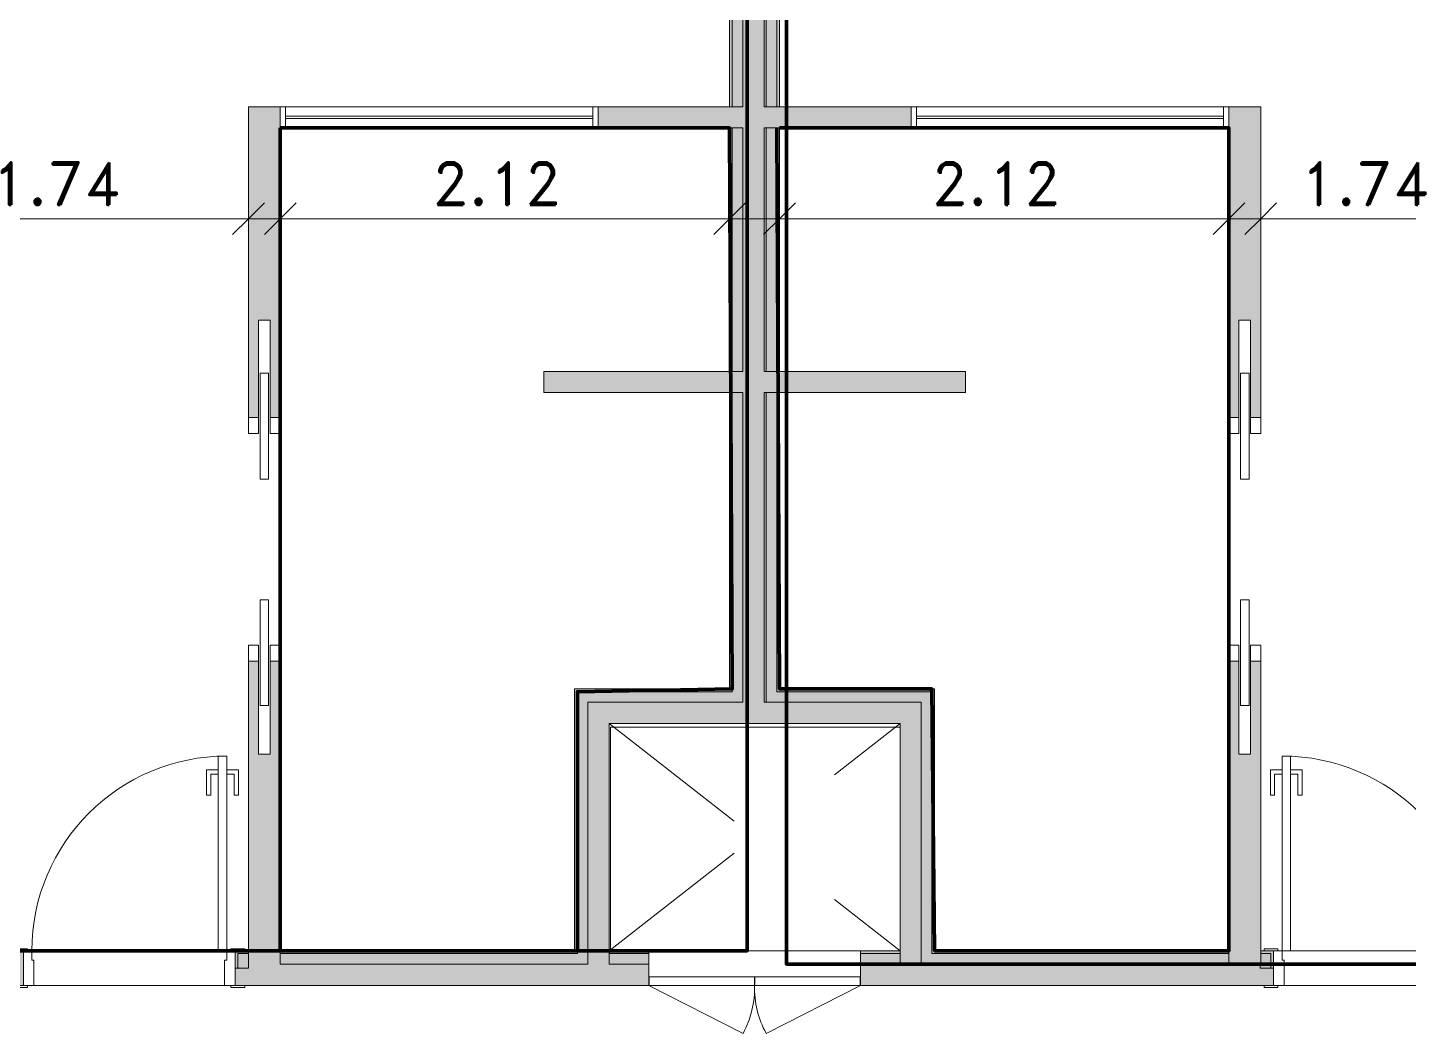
# Model space of a CAD drawing. Header units: metres. Extents: x -227.9 to -140, y 37.9 to 92.1.
# Drawn here: x -201.25 to -194.73, y 78.09 to 82.84 of the extents above; entities that cross this region are included whole.
import ezdxf

# ---------------------------------------------------------------- set-up
doc = ezdxf.new("R2010")
doc.units = ezdxf.units.M
doc.linetypes.add('JIS_02_0.7', pattern=[1.35, 0.75, -0.6])
for name, color, linetype, lineweight in [('A-ANNO-DIMS', 7, 'Continuous', 9), ('A-ANNO-DIMS-100', 7, 'Continuous', 9), ('A-DOOR', 7, 'Continuous', 5), ('A-FLOR', 7, 'Continuous', 5), ('A-GLAZ', 7, 'Continuous', 5), ('A-WALL', 7, 'Continuous', 5), ('A-WALL-PATT', 7, 'Continuous', 13), ('I-WALL', 7, 'Continuous', 5)]:
    doc.layers.add(name, color=color, linetype=linetype, lineweight=lineweight)
doc.layers.add('A-DETL', color=94, linetype='Continuous', lineweight=5, true_color=0x00a600)
doc.layers.add('Chambre', color=40, linetype='Continuous')
doc.layers.add('SDB', color=230, linetype='Continuous')
doc.styles.add('RomanD_B', font='', dxfattribs={"height": 0.2})
doc.styles.get('RomanD_B').set_extended_font_data('RomanD', bold=True)
doc.dimstyles.new('LAG-Romans_0_2', dxfattribs={"dimscale": 0.3048, "dimtxt": 0.200715, "dimasz": 0.492126, "dimexe": 0.787402, "dimexo": 0.0625, "dimgap": 0, "dimtad": 1, "dimrnd": 0.01, "dimzin": 0, "dimdsep": 46, "dimtxsty": 'RomanD_B', "dimblk1": 'OBLIQUE', "dimblk2": 'OBLIQUE', "dimsah": 1, "dimcen": 0.09, "dimdle": 0.656168, "dimazin": 0, "dimtfac": 1, "dimtdec": 4, "dimtix": 1, "dimtmove": 0, "dimatfit": 3, "dimfxl": 0.787402, "dimfxlon": 1, "dimtvp": 1, "dimtolj": 1, "dimtzin": 0, "dimarcsym": 2})
doc.dimstyles.new('LAG-Romans_0_2_1', dxfattribs={"dimscale": 0.3048, "dimtxt": 0.200715, "dimasz": 0.492126, "dimexe": 0.787402, "dimexo": 0.0625, "dimgap": 0, "dimtad": 1, "dimrnd": 0.01, "dimzin": 0, "dimdsep": 46, "dimtxsty": 'RomanD_B', "dimblk1": 'OBLIQUE', "dimblk2": 'OBLIQUE', "dimsah": 1, "dimcen": 0.09, "dimdle": 0.656168, "dimazin": 0, "dimtfac": 1, "dimtdec": 4, "dimtix": 1, "dimtmove": 2, "dimatfit": 3, "dimfxl": 0.787402, "dimfxlon": 1, "dimtvp": 1, "dimtolj": 1, "dimtzin": 0, "dimarcsym": 2})

# ---------------------------------------------------------------- blocks, each defined once
blk = doc.blocks.new('LAG-C1030-PORTE-INST-13PR_05_02F - LAG-C1030-PORTE-INST-13PR_05_02F-100x166-15159836-MUC-LAG-PRO-PLA-ARC-TZN-N02-AG02Ec-Cote')
at = {"layer": 'A-DOOR', "color": 9, "lineweight": 9, "true_color": 0xc0c0c0}
for p, q in [((-0.498, -0.0415), (-0.001, -0.0415)), ((-0.498, -0.0815), (-0.498, -0.0415)), ((-0.001, -0.0415), (-0.001, -0.0815)), ((0.001, -0.0415), (0.498, -0.0415)), ((0.001, -0.0815), (0.001, -0.0415)), ((0.498, -0.0415), (0.498, -0.0815)), ((-0.001, -0.0815), (-0.498, -0.0815)), ((0.498, -0.0815), (0.001, -0.0815))]:
    blk.add_line(p, q, dxfattribs=at)
at = {"layer": 'A-DOOR', "color": 9, "true_color": 0xc0c0c0}
for p, q in [((-0.5, -0.0815), (-0.0545, -0.3085)), ((0.5, -0.0815), (0.0545, -0.3085))]:
    blk.add_line(p, q, dxfattribs=at)
for centre, start, end in [((-0.4544, -0.0924), 331.62051, 1.37949), ((0.4544, -0.0924), 178.62051, 208.37949)]:
    blk.add_arc(centre, 0.4546, start, end, dxfattribs=at)
blk = doc.blocks.new('LAG-C1030-PORTE-BAT 1 VANT-13PR_01 - LAG-C1030-PORTE-BAT 1 VANT-13PR_01_04F-90X210 CHAMBRE-15711707-MUC-LAG-PRO-PLA-ARC-TZN-N02-AG02Ec-Cote')
at = {"layer": 'A-DOOR'}
for p, q in [((0.3553, 1.0015), (0.3153, 1.0015)), ((0.3153, 1.0015), (0.3153, 0.0815)), ((0.3553, 0.0815), (0.3553, 1.0015)), ((0.2603, 0.9365), (0.2603, 0.8165)), ((0.3153, 0.9365), (0.2603, 0.9365)), ((0.2803, 0.8165), (0.2803, 0.9165)), ((0.2803, 0.9165), (0.3153, 0.9165)), ((0.3153, 0.9165), (0.3153, 0.9365)), ((0.4103, 0.9365), (0.3553, 0.9365)), ((0.3553, 0.9365), (0.3553, 0.9165)), ((0.3553, 0.9165), (0.3903, 0.9165)), ((0.3903, 0.9165), (0.3903, 0.8165)), ((0.4103, 0.8165), (0.4103, 0.9365)), ((0.2603, 0.8165), (0.2803, 0.8165)), ((0.3903, 0.8165), (0.4103, 0.8165)), ((0.3153, 0.0815), (0.3553, 0.0815))]:
    blk.add_line(p, q, dxfattribs=at)
at = {"layer": 'A-DOOR', "color": 9, "true_color": 0xc0c0c0}
for p, q in [((-0.5847, 0.0915), (-0.6497, 0.0915)), ((-0.6497, 0.0915), (-0.6497, 0.0815)), ((-0.6497, 0.0815), (-0.5847, 0.0815)), ((-0.6047, 0.0815), (-0.6047, -0.0815)), ((-0.5647, 0.0815), (-0.6047, 0.0815)), ((-0.5847, 0.0815), (-0.5847, 0.0915)), ((-0.5647, 0.0376), (-0.5647, 0.0815)), ((0.3953, 0.0815), (0.3553, 0.0815)), ((0.3553, 0.0815), (0.3553, 0.0376)), ((0.3753, 0.0915), (0.3753, 0.0815)), ((0.4403, 0.0915), (0.3753, 0.0915)), ((0.3753, 0.0815), (0.4403, 0.0815)), ((0.3953, -0.0815), (0.3953, 0.0815)), ((0.4403, 0.0815), (0.4403, 0.0915)), ((-0.5547, 0.0376), (-0.5647, 0.0376)), ((-0.5547, -0.0815), (-0.5547, 0.0376)), ((0.3553, 0.0376), (0.3453, 0.0376)), ((0.3453, 0.0376), (0.3453, -0.0815)), ((-0.5847, -0.0815), (-0.6497, -0.0815)), ((-0.6497, -0.0815), (-0.6497, -0.0915)), ((-0.6497, -0.0915), (-0.5847, -0.0915)), ((-0.6047, -0.0815), (-0.5547, -0.0815)), ((-0.5847, -0.0915), (-0.5847, -0.0815)), ((0.3453, -0.0815), (0.3953, -0.0815)), ((0.3753, -0.0815), (0.3753, -0.0915)), ((0.4403, -0.0815), (0.3753, -0.0815)), ((0.3753, -0.0915), (0.4403, -0.0915)), ((0.4403, -0.0915), (0.4403, -0.0815))]:
    blk.add_line(p, q, dxfattribs=at)
at = {"layer": 'A-DOOR'}
blk.add_arc((0.3553, 0.0815), 0.92, 90, 180, dxfattribs=at)
blk = doc.blocks.new('LAG-C1030-PORTE-COUL DEUX BATTANTS-13PR_07 - LAG-C1030-PORTE-COUL DEUX BATTANTS-13PR_07_01F -100x210-15723468-MUC-LAG-PRO-PLA-ARC-TZN-N02-AG02Ec-Cote')
at = {"layer": 'A-DOOR', "color": 9, "true_color": 0xc0c0c0}
for p, q in [((-0.405, 0.075), (-0.48, 0.075)), ((-0.48, 0.075), (-0.48, 0.0275)), ((-0.405, 0.0275), (-0.405, 0.075)), ((0.67, 0.075), (0.595, 0.075)), ((0.595, 0.075), (0.595, 0.0275)), ((0.67, 0.0275), (0.67, 0.075)), ((-0.48, 0.0275), (-0.405, 0.0275)), ((0.595, 0.0275), (0.67, 0.0275)), ((-0.405, -0.0275), (-0.48, -0.0275)), ((-0.48, -0.0275), (-0.48, -0.075)), ((-0.405, -0.075), (-0.405, -0.0275)), ((0.67, -0.0275), (0.595, -0.0275)), ((0.595, -0.0275), (0.595, -0.075)), ((0.67, -0.075), (0.67, -0.0275)), ((-0.48, -0.075), (-0.405, -0.075)), ((0.595, -0.075), (0.67, -0.075))]:
    blk.add_line(p, q, dxfattribs=at)
at = {"layer": 'A-DOOR'}
for p, q in [((-0.19, 0.02), (-0.69, 0.02)), ((-0.69, 0.02), (-0.69, -0.02)), ((-0.19, -0.02), (-0.19, 0.02)), ((0.38, 0.02), (0.38, -0.02)), ((0.88, 0.02), (0.38, 0.02)), ((0.88, -0.02), (0.88, 0.02)), ((-0.69, -0.02), (-0.19, -0.02)), ((0.38, -0.02), (0.88, -0.02))]:
    blk.add_line(p, q, dxfattribs=at)
blk = doc.blocks.new('LAG-C1030-PORTE-COUL DEUX BATTANTS-13PR_07 - LAG-C1030-PORTE-COUL DEUX BATTANTS-13PR_07_01F -100x210-15723466-MUC-LAG-PRO-PLA-ARC-TZN-N02-AG02Ec-Cote')
at = {"layer": 'A-DOOR', "color": 9, "true_color": 0xc0c0c0}
for p, q in [((-0.48, 0.075), (-0.405, 0.075)), ((-0.48, 0.0275), (-0.48, 0.075)), ((-0.405, 0.075), (-0.405, 0.0275)), ((0.595, 0.075), (0.67, 0.075)), ((0.595, 0.0275), (0.595, 0.075)), ((0.67, 0.075), (0.67, 0.0275)), ((-0.405, 0.0275), (-0.48, 0.0275)), ((0.67, 0.0275), (0.595, 0.0275)), ((-0.48, -0.0275), (-0.405, -0.0275)), ((-0.48, -0.075), (-0.48, -0.0275)), ((-0.405, -0.0275), (-0.405, -0.075)), ((0.595, -0.0275), (0.67, -0.0275)), ((0.595, -0.075), (0.595, -0.0275)), ((0.67, -0.0275), (0.67, -0.075)), ((-0.405, -0.075), (-0.48, -0.075)), ((0.67, -0.075), (0.595, -0.075))]:
    blk.add_line(p, q, dxfattribs=at)
at = {"layer": 'A-DOOR'}
for p, q in [((-0.69, 0.02), (-0.19, 0.02)), ((-0.69, -0.02), (-0.69, 0.02)), ((-0.19, 0.02), (-0.19, -0.02)), ((0.38, 0.02), (0.88, 0.02)), ((0.38, -0.02), (0.38, 0.02)), ((0.88, 0.02), (0.88, -0.02)), ((-0.19, -0.02), (-0.69, -0.02)), ((0.88, -0.02), (0.38, -0.02))]:
    blk.add_line(p, q, dxfattribs=at)
blk = doc.blocks.new('LAG-C1030-PORTE-BAT 1 VANT-13PR_01 - LAG-C1030-PORTE-BAT 1 VANT-13PR_01_04F-90X210 CHAMBRE-15711709-MUC-LAG-PRO-PLA-ARC-TZN-N02-AG02Ec-Cote')
at = {"layer": 'A-DOOR', "color": 9, "true_color": 0xc0c0c0}
for p, q in [((-0.6497, 0.0815), (-0.6497, 0.0915)), ((-0.6497, 0.0915), (-0.5847, 0.0915)), ((-0.5847, 0.0815), (-0.6497, 0.0815)), ((-0.6047, 0.0815), (-0.5547, 0.0815)), ((-0.6047, -0.0815), (-0.6047, 0.0815)), ((-0.5847, 0.0915), (-0.5847, 0.0815)), ((-0.5547, 0.0815), (-0.5547, -0.0376)), ((0.3453, 0.0815), (0.3953, 0.0815)), ((0.3453, -0.0376), (0.3453, 0.0815)), ((0.3753, 0.0915), (0.4403, 0.0915)), ((0.3753, 0.0815), (0.3753, 0.0915)), ((0.4403, 0.0815), (0.3753, 0.0815)), ((0.3953, 0.0815), (0.3953, -0.0815)), ((0.4403, 0.0915), (0.4403, 0.0815)), ((-0.5647, -0.0376), (-0.5647, -0.0815)), ((-0.5547, -0.0376), (-0.5647, -0.0376)), ((0.3553, -0.0376), (0.3453, -0.0376)), ((0.3553, -0.0815), (0.3553, -0.0376)), ((-0.6497, -0.0915), (-0.6497, -0.0815)), ((-0.6497, -0.0815), (-0.5847, -0.0815)), ((-0.5847, -0.0915), (-0.6497, -0.0915)), ((-0.5647, -0.0815), (-0.6047, -0.0815)), ((-0.5847, -0.0815), (-0.5847, -0.0915)), ((0.3953, -0.0815), (0.3553, -0.0815)), ((0.3753, -0.0815), (0.4403, -0.0815)), ((0.3753, -0.0915), (0.3753, -0.0815)), ((0.4403, -0.0915), (0.3753, -0.0915)), ((0.4403, -0.0815), (0.4403, -0.0915))]:
    blk.add_line(p, q, dxfattribs=at)
at = {"layer": 'A-DOOR'}
for p, q in [((0.3153, -0.0815), (0.3553, -0.0815)), ((0.3153, -1.0015), (0.3153, -0.0815)), ((0.3553, -0.0815), (0.3553, -1.0015)), ((0.2603, -0.8165), (0.2803, -0.8165)), ((0.2603, -0.9365), (0.2603, -0.8165)), ((0.2803, -0.8165), (0.2803, -0.9165)), ((0.3903, -0.8165), (0.4103, -0.8165)), ((0.3903, -0.9165), (0.3903, -0.8165)), ((0.4103, -0.8165), (0.4103, -0.9365)), ((0.3153, -0.9365), (0.2603, -0.9365)), ((0.2803, -0.9165), (0.3153, -0.9165)), ((0.3153, -0.9165), (0.3153, -0.9365)), ((0.3553, -0.9165), (0.3903, -0.9165)), ((0.3553, -0.9365), (0.3553, -0.9165)), ((0.4103, -0.9365), (0.3553, -0.9365)), ((0.3553, -1.0015), (0.3153, -1.0015))]:
    blk.add_line(p, q, dxfattribs=at)
blk.add_arc((0.3553, -0.0815), 0.92, 180, 270, dxfattribs=at)
blk = doc.blocks.new('LAG-C1020-FENÊTRE-12FT-22-03 - LAG-C1020-FENÊTRE-12FT-22-03-01-13182799-MUC-LAG-PRO-PLA-ARC-TZN-N02-AG02Ec-Cote')
at = {"layer": 'A-GLAZ', "lineweight": 13}
for p, q in [((-2.725, 0.05), (-2.75, 0.05)), ((-2.725, -0.05), (-2.725, 0.05)), ((-1.275, 0.005), (-2.725, 0.005)), ((-2.725, 0.005), (-2.725, -0.005)), ((-1.25, 0.05), (-1.275, 0.05)), ((-1.275, 0.05), (-1.275, -0.05)), ((-1.275, -0.005), (-1.275, 0.005)), ((-2.75, -0.05), (-2.725, -0.05)), ((-2.725, -0.005), (-1.275, -0.005)), ((-1.275, -0.05), (-1.25, -0.05))]:
    blk.add_line(p, q, dxfattribs=at)
at = {"layer": 'A-GLAZ'}
for p, q in [((-2.725, 0.05), (-1.275, 0.05)), ((-1.275, -0.05), (-2.725, -0.05))]:
    blk.add_line(p, q, dxfattribs=at)
blk = doc.blocks.new('LAG-C1020-FENÊTRE-12FT-22-03 - LAG-C1020-FENÊTRE-12FT-22-03-01-13183180-MUC-LAG-PRO-PLA-ARC-TZN-N02-AG02Ec-Cote')
at = {"layer": 'A-GLAZ', "lineweight": 13}
for p, q in [((-2.75, 0.05), (-2.725, 0.05)), ((-2.725, 0.05), (-2.725, -0.05)), ((-2.725, 0.005), (-1.275, 0.005)), ((-2.725, -0.005), (-2.725, 0.005)), ((-1.275, -0.05), (-1.275, 0.05)), ((-1.275, 0.05), (-1.25, 0.05)), ((-1.275, 0.005), (-1.275, -0.005)), ((-2.725, -0.05), (-2.75, -0.05)), ((-1.275, -0.005), (-2.725, -0.005)), ((-1.25, -0.05), (-1.275, -0.05))]:
    blk.add_line(p, q, dxfattribs=at)
at = {"layer": 'A-GLAZ'}
for p, q in [((-1.275, 0.05), (-2.725, 0.05)), ((-2.725, -0.05), (-1.275, -0.05))]:
    blk.add_line(p, q, dxfattribs=at)
blk = doc.blocks.new('DIMBLOCK102-MUC-LAG-PRO-PLA-ARC-TZN-N02-AG02Ec-Cote')
at = {"layer": 'A-ANNO-DIMS-100', "transparency": 16777216}
for p, q in [((-201.9511, 82.1758), (-201.9511, 81.6958)), ((-201.9511, 81.9358), (-201.9511, 82.1758)), ((-200.2084, 82.1758), (-200.2084, 81.6958)), ((-200.2084, 81.9358), (-200.2084, 82.1758)), ((-202.1511, 81.9358), (-200.0084, 81.9358))]:
    blk.add_line(p, q, dxfattribs=at)
at = {"layer": 'A-ANNO-DIMS-100', "lineweight": 25, "transparency": 16777216}
for p, q in [((-201.9511, 81.9358), (-201.8761, 82.0108)), ((-200.2084, 81.9358), (-200.1334, 82.0108)), ((-201.9511, 81.9358), (-202.0261, 81.8608)), ((-200.2084, 81.9358), (-200.2834, 81.8608))]:
    blk.add_line(p, q, dxfattribs=at)
at = {"layer": 'A-ANNO-DIMS-100', "color": 0, "transparency": 16777216, "insert": (-201.4233, 82.2015), "char_height": 0.2, "width": 0.824475, "attachment_point": 1, "line_spacing_factor": 1.146391, "style": 'RomanD_B'}
blk.add_mtext('1.74', dxfattribs=at)
blk = doc.blocks.new('_Oblique')
at = {"color": 0, "linetype": 'ByBlock', "lineweight": -2}
blk.add_line((-0.5, -0.5), (0.5, 0.5), dxfattribs=at)
blk = doc.blocks.new('DIMBLOCK103-MUC-LAG-PRO-PLA-ARC-TZN-N02-AG02Ec-Cote')
at = {"layer": 'A-ANNO-DIMS-100', "transparency": 16777216}
for p, q in [((-200.0584, 82.1758), (-200.0584, 81.6958)), ((-200.0584, 81.9358), (-200.0584, 82.1758)), ((-197.9374, 82.1758), (-197.9374, 81.6958)), ((-197.9374, 81.9358), (-197.9374, 82.1758)), ((-200.2584, 81.9358), (-197.7374, 81.9358))]:
    blk.add_line(p, q, dxfattribs=at)
at = {"layer": 'A-ANNO-DIMS-100', "lineweight": 25, "transparency": 16777216}
for p, q in [((-200.0584, 81.9358), (-199.9834, 82.0108)), ((-197.9374, 81.9358), (-197.8624, 82.0108)), ((-200.0584, 81.9358), (-200.1334, 81.8608)), ((-197.9374, 81.9358), (-198.0124, 81.8608))]:
    blk.add_line(p, q, dxfattribs=at)
at = {"layer": 'A-ANNO-DIMS-100', "color": 0, "transparency": 16777216, "insert": (-199.3414, 82.2015), "char_height": 0.2, "width": 0.824475, "attachment_point": 1, "line_spacing_factor": 1.146391, "style": 'RomanD_B'}
blk.add_mtext('2.12', dxfattribs=at)
blk = doc.blocks.new('DIMBLOCK104-MUC-LAG-PRO-PLA-ARC-TZN-N02-AG02Ec-Cote')
at = {"layer": 'A-ANNO-DIMS-100', "transparency": 16777216}
for p, q in [((-197.7014, 82.1758), (-197.7014, 81.6958)), ((-197.7014, 81.9358), (-197.7014, 82.1758)), ((-195.5801, 82.1758), (-195.5801, 81.6958)), ((-195.5801, 81.9358), (-195.5801, 82.1758)), ((-197.9014, 81.9358), (-195.3801, 81.9358))]:
    blk.add_line(p, q, dxfattribs=at)
at = {"layer": 'A-ANNO-DIMS-100', "lineweight": 25, "transparency": 16777216}
for p, q in [((-197.7014, 81.9358), (-197.6264, 82.0108)), ((-195.5801, 81.9358), (-195.5051, 82.0108)), ((-197.7014, 81.9358), (-197.7764, 81.8608)), ((-195.5801, 81.9358), (-195.6551, 81.8608))]:
    blk.add_line(p, q, dxfattribs=at)
at = {"layer": 'A-ANNO-DIMS-100', "color": 0, "transparency": 16777216, "insert": (-196.9843, 82.2015), "char_height": 0.2, "width": 0.824475, "attachment_point": 1, "line_spacing_factor": 1.146391, "style": 'RomanD_B'}
blk.add_mtext('2.12', dxfattribs=at)
blk = doc.blocks.new('DIMBLOCK105-MUC-LAG-PRO-PLA-ARC-TZN-N02-AG02Ec-Cote')
at = {"layer": 'A-ANNO-DIMS-100', "transparency": 16777216}
for p, q in [((-195.4301, 82.1758), (-195.4301, 81.6958)), ((-195.4301, 81.9358), (-195.4301, 82.1758)), ((-193.6871, 82.1758), (-193.6871, 81.6958)), ((-193.6871, 81.9358), (-193.6871, 82.1758)), ((-195.6301, 81.9358), (-193.4871, 81.9358))]:
    blk.add_line(p, q, dxfattribs=at)
at = {"layer": 'A-ANNO-DIMS-100', "lineweight": 25, "transparency": 16777216}
for p, q in [((-195.4301, 81.9358), (-195.3551, 82.0108)), ((-193.6871, 81.9358), (-193.6121, 82.0108)), ((-195.4301, 81.9358), (-195.5051, 81.8608)), ((-193.6871, 81.9358), (-193.7621, 81.8608))]:
    blk.add_line(p, q, dxfattribs=at)
at = {"layer": 'A-ANNO-DIMS-100', "color": 0, "transparency": 16777216, "insert": (-195.2448, 82.2015), "char_height": 0.2, "width": 0.824475, "attachment_point": 1, "line_spacing_factor": 1.146391, "style": 'RomanD_B'}
blk.add_mtext('1.74', dxfattribs=at)

msp = doc.modelspace()

# ---------------------------------------------------------------- hatches: boundary and pattern name
at = {"layer": 'A-WALL-PATT', "lineweight": 5, "true_color": 0xaaaaaa}
h = msp.add_hatch(color=253, dxfattribs=at)
h.paths.add_polyline_path([(-197.7744, 79.6517), (-197.7644, 79.6517), (-197.7644, 81.1146), (-197.7744, 81.1146), (-197.7744, 79.7147)])
h.paths.add_polyline_path([(-197.7644, 81.2146), (-197.7644, 82.3647), (-197.7744, 82.3647), (-197.7744, 81.2146)])
h.paths.add_polyline_path([(-197.7644, 82.4647), (-197.7644, 87.9913), (-197.7744, 87.9913), (-197.7744, 82.4647)])
h.paths.add_polyline_path([(-197.7744, 88.1413), (-197.7644, 88.1413), (-197.7644, 89.7404), (-197.7744, 89.7404), (-197.7744, 88.5039)])
at = {"layer": 'I-WALL', "true_color": 0xaaaaaa}
h = msp.add_hatch(color=253, dxfattribs=at)
h.paths.add_polyline_path([(-197.9244, 79.7147), (-197.9244, 81.1147), (-197.9374, 81.1147), (-197.9374, 79.7147)])
h.paths.add_polyline_path([(-197.9374, 81.2147), (-197.9244, 81.2147), (-197.9244, 82.3647), (-197.9374, 82.3647), (-197.9374, 82.0742)])
h.paths.add_polyline_path([(-197.9244, 82.4647), (-197.9244, 87.9913), (-197.9374, 87.9913), (-197.9374, 82.4647)])
h.paths.add_polyline_path([(-197.9374, 88.1413), (-197.9244, 88.1413), (-197.9244, 89.7404), (-197.9374, 89.7404), (-197.9374, 88.5039)])
h = msp.add_hatch(color=253, dxfattribs=at)
h.paths.add_polyline_path([(-197.9244, 79.7017), (-197.8744, 79.7017), (-197.8744, 81.1147), (-197.9244, 81.1147), (-197.9244, 79.7147)])
h.paths.add_polyline_path([(-197.8744, 81.2147), (-197.8744, 82.3647), (-197.9244, 82.3647), (-197.9244, 81.2147)])
h.paths.add_polyline_path([(-197.8744, 82.4647), (-197.8744, 87.9913), (-197.9244, 87.9913), (-197.9244, 82.4647)])
h.paths.add_polyline_path([(-197.9244, 88.1413), (-197.8744, 88.1413), (-197.8744, 89.7404), (-197.9244, 89.7404), (-197.9244, 88.5039)])
for points in [[(-197.8744, 79.6517), (-197.7744, 79.6517), (-197.7745, 89.7404), (-197.8744, 89.7404), (-197.8744, 79.7017)], [(-197.9244, 82.3647), (-197.8744, 82.3647), (-197.8744, 82.4647), (-198.5584, 82.4647), (-198.5584, 82.3647), (-197.9374, 82.3647)], [(-197.0801, 82.3647), (-197.0801, 82.4647), (-197.7744, 82.4647), (-197.7744, 82.3647), (-197.2303, 82.3647)], [(-197.9244, 81.1147), (-197.8744, 81.1147), (-197.8744, 81.2147), (-198.8147, 81.2147), (-198.8147, 81.1147), (-197.9374, 81.1147)], [(-197.7014, 81.1146), (-196.8238, 81.1146), (-196.8238, 81.2146), (-197.7744, 81.2146), (-197.7744, 81.1146), (-197.7144, 81.1146)], [(-198.669, 78.4777), (-198.656, 78.4777), (-198.656, 79.7147), (-198.669, 79.7147), (-198.669, 78.8593)], [(-198.606, 78.4647), (-198.606, 79.7017), (-198.656, 79.7017), (-198.656, 78.4647)], [(-196.9694, 78.4777), (-196.9694, 79.7017), (-196.9824, 79.7017), (-196.9824, 78.4777)], [(-198.506, 78.4147), (-198.506, 79.6517), (-198.606, 79.6517), (-198.606, 78.4147)], [(-197.0324, 79.5517), (-197.0324, 79.6517), (-198.506, 79.6517), (-198.506, 79.5517), (-197.1324, 79.5517)], [(-197.0324, 78.4647), (-196.9824, 78.4647), (-196.9824, 79.6517), (-197.0324, 79.6517), (-197.0324, 78.4777)], [(-197.1324, 78.4147), (-197.0324, 78.4147), (-197.0324, 79.5517), (-197.1324, 79.5517), (-197.1324, 78.4647)]]:
    msp.add_hatch(color=253, dxfattribs=at).paths.add_polyline_path(points)
h = msp.add_hatch(color=253, dxfattribs=at)
h.paths.add_polyline_path([(-197.7644, 79.7017), (-197.7144, 79.7017), (-197.7144, 81.1146), (-197.7644, 81.1146), (-197.7644, 79.7147)])
h.paths.add_polyline_path([(-197.7644, 81.2146), (-197.7144, 81.2146), (-197.7144, 82.3647), (-197.7644, 82.3647), (-197.7644, 82.0742)])
h.paths.add_polyline_path([(-197.7144, 82.4647), (-197.7144, 87.9913), (-197.7644, 87.9913), (-197.7644, 82.4647)])
h.paths.add_polyline_path([(-197.7144, 88.1413), (-197.7145, 89.7404), (-197.7644, 89.7404), (-197.7644, 88.1413)])
h = msp.add_hatch(color=253, dxfattribs=at)
h.paths.add_polyline_path([(-197.7144, 79.7147), (-197.7014, 79.7147), (-197.7014, 81.1146), (-197.7144, 81.1146), (-197.7144, 79.9309)])
h.paths.add_polyline_path([(-197.7144, 81.2146), (-197.7014, 81.2146), (-197.7014, 82.3647), (-197.7144, 82.3647), (-197.7144, 82.0742)])
h.paths.add_polyline_path([(-197.7014, 82.4647), (-197.7014, 87.9913), (-197.7144, 87.9913), (-197.7144, 82.4647)])
h.paths.add_polyline_path([(-197.7144, 88.1413), (-197.7014, 88.1413), (-197.7014, 89.7404), (-197.7144, 89.7404), (-197.7144, 88.5039)])
h = msp.add_hatch(color=253, dxfattribs=at)
h.paths.add_polyline_path([(-200.2084, 78.4147), (-200.0584, 78.4147), (-200.0584, 79.8462), (-200.1059, 79.8462), (-200.1059, 79.4062), (-200.1609, 79.4062), (-200.1609, 79.8462), (-200.2084, 79.8462), (-200.2084, 78.4647)])
h.paths.add_polyline_path([(-200.2084, 80.9962), (-200.1609, 80.9962), (-200.1609, 81.4562), (-200.1059, 81.4562), (-200.1059, 80.9962), (-200.0584, 80.9962), (-200.0584, 82.4647), (-200.2084, 82.4647), (-200.2084, 81.0026)])
h = msp.add_hatch(color=253, dxfattribs=at)
h.paths.add_polyline_path([(-195.4301, 78.4147), (-195.4301, 79.8462), (-195.4776, 79.8462), (-195.4776, 79.4062), (-195.5326, 79.4062), (-195.5326, 79.8462), (-195.5801, 79.8462), (-195.5801, 78.4147), (-195.4321, 78.4147)])
h.paths.add_polyline_path([(-195.5801, 80.9962), (-195.5326, 80.9962), (-195.5326, 81.4562), (-195.4776, 81.4562), (-195.4776, 80.9962), (-195.4301, 80.9962), (-195.4301, 82.4647), (-195.5801, 82.4647), (-195.5801, 81.0026)])
h = msp.add_hatch(color=253, dxfattribs=at)
h.paths.add_polyline_path([(-196.9694, 79.7017), (-196.9694, 79.7147), (-197.7144, 79.7147), (-197.7144, 79.7017), (-196.9824, 79.7017)])
h.paths.add_polyline_path([(-198.656, 79.7017), (-197.9244, 79.7017), (-197.9244, 79.7147), (-198.656, 79.7147)])
h = msp.add_hatch(color=253, dxfattribs=at)
h.paths.add_polyline_path([(-196.9824, 79.6517), (-196.9824, 79.7017), (-197.7644, 79.7017), (-197.7644, 79.6517), (-197.0324, 79.6517)])
h.paths.add_polyline_path([(-198.506, 79.6517), (-197.8744, 79.6517), (-197.8744, 79.7017), (-198.606, 79.7017), (-198.606, 79.6517)])
h = msp.add_hatch(color=253, dxfattribs=at)
h.paths.add_polyline_path([(-172.3119, 78.3962), (-172.2989, 78.3962), (-172.2989, 78.4777), (-172.4093, 78.4777), (-172.4093, 78.4647), (-172.3119, 78.4647), (-172.3119, 78.4338)])
h.paths.add_polyline_path([(-171.2989, 78.3962), (-171.2859, 78.3962), (-171.2859, 78.4647), (-170.1521, 78.4647), (-170.1521, 78.4777), (-171.2989, 78.4777), (-171.2989, 78.4338)])
h.paths.add_polyline_path([(-177.3691, 78.3962), (-177.3561, 78.3962), (-177.3561, 78.4647), (-176.6741, 78.4647), (-176.6741, 78.4777), (-177.3691, 78.4777), (-177.3691, 78.4338)])
h.paths.add_polyline_path([(-183.2691, 78.3962), (-183.2561, 78.3962), (-183.2561, 78.4647), (-183.2081, 78.4647), (-183.2081, 78.4777), (-183.2691, 78.4777), (-183.2691, 78.4338)])
h.paths.add_polyline_path([(-185.8561, 78.3962), (-185.8561, 78.4647), (-184.2821, 78.4647), (-184.2821, 78.3962), (-184.2691, 78.3962), (-184.2691, 78.4777), (-185.8691, 78.4777), (-185.8691, 78.3962)])
h.paths.add_polyline_path([(-178.3691, 78.3962), (-178.3691, 78.4777), (-178.4262, 78.4777), (-178.4262, 78.4647), (-178.3821, 78.4647), (-178.3821, 78.3962)])
h.paths.add_polyline_path([(-186.8821, 78.3962), (-186.8691, 78.3962), (-186.8691, 78.4777), (-186.9307, 78.4777), (-186.9307, 78.4647), (-186.8821, 78.4647), (-186.8821, 78.4338)])
h.paths.add_polyline_path([(-192.7821, 78.3962), (-192.7691, 78.3962), (-192.7691, 78.4777), (-194.3691, 78.4777), (-194.3691, 78.3962), (-194.3561, 78.3962), (-194.3561, 78.4647), (-192.7821, 78.4647), (-192.7821, 78.4338)])
h.paths.add_polyline_path([(-195.3691, 78.3962), (-195.3691, 78.4777), (-195.4301, 78.4777), (-195.4301, 78.4647), (-195.3821, 78.4647), (-195.3821, 78.3962)])
h.paths.add_polyline_path([(-191.7561, 78.3962), (-191.7561, 78.4647), (-191.7084, 78.4647), (-191.7084, 78.4777), (-191.7691, 78.4777), (-191.7691, 78.3962)])
h.paths.add_polyline_path([(-202.8541, 78.3962), (-202.8541, 78.4647), (-201.2841, 78.4647), (-201.2841, 78.3962), (-201.2711, 78.3962), (-201.2711, 78.4777), (-202.8671, 78.4777), (-202.8671, 78.3962)])
h.paths.add_polyline_path([(-203.8801, 78.3962), (-203.8671, 78.3962), (-203.8671, 78.4777), (-203.9305, 78.4777), (-203.9305, 78.4647), (-203.8801, 78.4647), (-203.8801, 78.4338)])
h.paths.add_polyline_path([(-200.2581, 78.3962), (-200.2581, 78.4647), (-200.2084, 78.4647), (-200.2084, 78.4777), (-200.2711, 78.4777), (-200.2711, 78.3962)])
h.paths.add_polyline_path([(-172.5615, 78.4647), (-172.5093, 78.4647), (-172.5093, 78.4777), (-173.8554, 78.4777), (-173.8554, 78.4647)])
h.paths.add_polyline_path([(-173.9554, 78.4647), (-173.9554, 78.4777), (-174.8341, 78.4777), (-174.8341, 78.4647), (-174.2061, 78.4647)])
h.paths.add_polyline_path([(-176.4641, 78.4647), (-176.2585, 78.4647), (-176.2585, 78.4777), (-176.4641, 78.4777)])
h.paths.add_polyline_path([(-175.2585, 78.4647), (-174.9841, 78.4647), (-174.9841, 78.4777), (-175.2585, 78.4777)])
h.paths.add_polyline_path([(-181.3171, 78.4647), (-181.3171, 78.4777), (-181.5014, 78.4777), (-181.5014, 78.4647)])
h.paths.add_polyline_path([(-179.1399, 78.4647), (-178.5762, 78.4647), (-178.5762, 78.4777), (-179.9829, 78.4777), (-179.9829, 78.4647), (-179.9622, 78.4647)])
h.paths.add_polyline_path([(-182.429, 78.4647), (-181.6514, 78.4647), (-181.6514, 78.4777), (-183.0581, 78.4777), (-183.0581, 78.4647)])
h.paths.add_polyline_path([(-180.1329, 78.4647), (-180.1329, 78.4777), (-180.3171, 78.4777), (-180.3171, 78.4647)])
h.paths.add_polyline_path([(-187.0807, 78.4647), (-187.0807, 78.4777), (-188.4874, 78.4777), (-188.4874, 78.4647), (-187.3628, 78.4647)])
h.paths.add_polyline_path([(-188.6374, 78.4647), (-188.6374, 78.4777), (-188.8219, 78.4777), (-188.8219, 78.4647)])
h.paths.add_polyline_path([(-190.1564, 78.4647), (-190.1564, 78.4777), (-191.5584, 78.4777), (-191.5584, 78.4647), (-190.652, 78.4647)])
h.paths.add_polyline_path([(-189.8219, 78.4647), (-189.8219, 78.4777), (-190.0064, 78.4777), (-190.0064, 78.4647)])
h.paths.add_polyline_path([(-197.2303, 78.4647), (-197.1324, 78.4647), (-197.1324, 78.4777), (-197.3192, 78.4777), (-197.3192, 78.4647)])
h.paths.add_polyline_path([(-196.9824, 78.4647), (-195.5801, 78.4647), (-195.5801, 78.4777), (-196.9824, 78.4777)])
h.paths.add_polyline_path([(-198.3192, 78.4647), (-198.3192, 78.4777), (-198.506, 78.4777), (-198.506, 78.4647)])
h.paths.add_polyline_path([(-198.656, 78.4647), (-198.656, 78.4777), (-200.0584, 78.4777), (-200.0584, 78.4647), (-198.8749, 78.4647)])
h.paths.add_polyline_path([(-204.0805, 78.4647), (-204.0805, 78.4777), (-205.6118, 78.4777), (-205.6118, 78.4647), (-204.6309, 78.4647)])
h.paths.add_polyline_path([(-205.7618, 78.4647), (-205.7618, 78.4777), (-206.7598, 78.4777), (-206.7598, 78.4647), (-205.8643, 78.4647)])
h = msp.add_hatch(color=253, dxfattribs=at)
h.paths.add_polyline_path([(-171.2859, 78.3962), (-171.2359, 78.3962), (-171.2359, 78.4147), (-170.1391, 78.4147), (-170.1391, 78.4647), (-171.2859, 78.4647)])
h.paths.add_polyline_path([(-172.3619, 78.3962), (-172.3119, 78.3962), (-172.3119, 78.4647), (-172.4093, 78.4647), (-172.4093, 78.4147), (-172.3619, 78.4147)])
h.paths.add_polyline_path([(-183.2081, 78.3962), (-183.2081, 78.4647), (-183.2561, 78.4647), (-183.2561, 78.3962)])
h.paths.add_polyline_path([(-185.8061, 78.3962), (-185.8061, 78.4147), (-184.3321, 78.4147), (-184.3321, 78.3962), (-184.2821, 78.3962), (-184.2821, 78.4647), (-185.8561, 78.4647), (-185.8561, 78.3962)])
h.paths.add_polyline_path([(-178.4262, 78.3962), (-178.3821, 78.3962), (-178.3821, 78.4647), (-178.4262, 78.4647), (-178.4262, 78.4147)])
h.paths.add_polyline_path([(-177.3061, 78.3962), (-177.3061, 78.4147), (-176.6241, 78.4147), (-176.6241, 78.4647), (-177.3561, 78.4647), (-177.3561, 78.3962)])
h.paths.add_polyline_path([(-186.9307, 78.3962), (-186.8821, 78.3962), (-186.8821, 78.4647), (-186.9307, 78.4647), (-186.9307, 78.4147)])
h.paths.add_polyline_path([(-191.7084, 78.3962), (-191.7084, 78.4647), (-191.7561, 78.4647), (-191.7561, 78.3962)])
h.paths.add_polyline_path([(-195.4301, 78.3962), (-195.3821, 78.3962), (-195.3821, 78.4647), (-195.4301, 78.4647), (-195.4301, 78.4147)])
h.paths.add_polyline_path([(-192.7821, 78.3962), (-192.7821, 78.4647), (-194.3561, 78.4647), (-194.3561, 78.3962), (-194.3061, 78.3962), (-194.3061, 78.4147), (-192.8321, 78.4147), (-192.8321, 78.3962)])
h.paths.add_polyline_path([(-203.8801, 78.3962), (-203.8801, 78.4647), (-203.9305, 78.4647), (-203.9301, 78.3962)])
h.paths.add_polyline_path([(-200.2581, 78.3962), (-200.2084, 78.3962), (-200.2084, 78.4647), (-200.2581, 78.4647)])
h.paths.add_polyline_path([(-201.2841, 78.3962), (-201.2841, 78.4647), (-202.8541, 78.4647), (-202.8541, 78.3962), (-202.8041, 78.3962), (-202.8041, 78.4147), (-201.3341, 78.4147), (-201.3341, 78.3962)])
h.paths.add_polyline_path([(-172.5615, 78.4147), (-172.5093, 78.4147), (-172.5093, 78.4647), (-173.8554, 78.4647), (-173.8554, 78.4147)])
h.paths.add_polyline_path([(-173.9554, 78.4147), (-173.9554, 78.4647), (-174.8841, 78.4647), (-174.8841, 78.4147), (-174.2061, 78.4147)])
h.paths.add_polyline_path([(-176.5141, 78.4147), (-176.2585, 78.4147), (-176.2585, 78.4647), (-176.5141, 78.4647)])
h.paths.add_polyline_path([(-175.2585, 78.4147), (-174.9841, 78.4147), (-174.9841, 78.4647), (-175.2585, 78.4647)])
h.paths.add_polyline_path([(-183.0581, 78.4147), (-181.6014, 78.4147), (-181.6014, 78.4647), (-183.0581, 78.4647)])
h.paths.add_polyline_path([(-181.3171, 78.4147), (-181.3171, 78.4647), (-181.5014, 78.4647), (-181.5014, 78.4147)])
h.paths.add_polyline_path([(-178.5762, 78.4147), (-178.5762, 78.4647), (-180.0329, 78.4647), (-180.0329, 78.4147), (-179.1399, 78.4147)])
h.paths.add_polyline_path([(-180.1329, 78.4147), (-180.1329, 78.4647), (-180.3171, 78.4647), (-180.3171, 78.4147)])
h.paths.add_polyline_path([(-188.6374, 78.4147), (-188.6374, 78.4647), (-188.8219, 78.4647), (-188.8219, 78.4147)])
h.paths.add_polyline_path([(-187.0807, 78.4147), (-187.0807, 78.4647), (-188.5374, 78.4647), (-188.5374, 78.4147), (-187.3628, 78.4147)])
h.paths.add_polyline_path([(-190.1064, 78.4147), (-190.1064, 78.4647), (-191.5584, 78.4647), (-191.5584, 78.4147), (-190.652, 78.4147)])
h.paths.add_polyline_path([(-190.0064, 78.4147), (-189.8219, 78.4147), (-189.8219, 78.4647), (-190.0064, 78.4647)])
h.paths.add_polyline_path([(-195.5857, 78.4147), (-195.5801, 78.4147), (-195.5801, 78.4647), (-197.0324, 78.4647), (-197.0324, 78.4147)])
h.paths.add_polyline_path([(-197.2303, 78.4147), (-197.1324, 78.4147), (-197.1324, 78.4647), (-197.3192, 78.4647), (-197.3192, 78.4147)])
h.paths.add_polyline_path([(-198.606, 78.4147), (-198.606, 78.4647), (-200.0584, 78.4647), (-200.0584, 78.4147), (-198.8749, 78.4147)])
h.paths.add_polyline_path([(-198.3192, 78.4147), (-198.3192, 78.4647), (-198.506, 78.4647), (-198.506, 78.4147)])
h.paths.add_polyline_path([(-204.0805, 78.4147), (-204.0805, 78.4647), (-205.6618, 78.4647), (-205.6618, 78.4147), (-204.6309, 78.4147)])
h.paths.add_polyline_path([(-205.8643, 78.4147), (-205.7618, 78.4147), (-205.7618, 78.4647), (-206.7598, 78.4647), (-206.7598, 78.4147), (-206.2755, 78.4147)])
h = msp.add_hatch(color=253, dxfattribs=at)
h.paths.add_polyline_path([(-170.1521, 78.3147), (-170.0891, 78.3147), (-170.0891, 78.4147), (-171.2359, 78.4147), (-171.2359, 78.3962), (-171.2989, 78.3962), (-171.2989, 78.3147), (-170.917, 78.3147)])
h.paths.add_polyline_path([(-172.5615, 78.3147), (-172.2989, 78.3147), (-172.2989, 78.3962), (-172.3619, 78.3962), (-172.3619, 78.4147), (-175.2585, 78.4147), (-175.2585, 78.3147), (-174.2061, 78.3147)])
h.paths.add_polyline_path([(-176.673, 78.3147), (-176.2585, 78.3147), (-176.2585, 78.4147), (-177.3061, 78.4147), (-177.3061, 78.3962), (-177.3691, 78.3962), (-177.3691, 78.3147), (-177.3241, 78.3147)])
h.paths.add_polyline_path([(-183.2691, 78.3147), (-181.3171, 78.3147), (-181.3171, 78.4147), (-183.2061, 78.4147), (-183.2061, 78.3962), (-183.2691, 78.3962)])
h.paths.add_polyline_path([(-178.3691, 78.3147), (-178.3691, 78.3962), (-178.4321, 78.3962), (-178.4321, 78.4147), (-180.3171, 78.4147), (-180.3171, 78.3147), (-178.4141, 78.3147)])
h.paths.add_polyline_path([(-188.8219, 78.3147), (-186.8691, 78.3147), (-186.8691, 78.3962), (-186.9321, 78.3962), (-186.9321, 78.4147), (-188.8219, 78.4147), (-188.8219, 78.3962)])
h.paths.add_polyline_path([(-184.2691, 78.3147), (-184.2691, 78.3962), (-184.3321, 78.3962), (-184.3321, 78.4147), (-185.8061, 78.4147), (-185.8061, 78.3962), (-185.8691, 78.3962), (-185.8691, 78.3147), (-184.3141, 78.3147)])
h.paths.add_polyline_path([(-191.7691, 78.3147), (-189.8219, 78.3147), (-189.8219, 78.4147), (-191.7061, 78.4147), (-191.7061, 78.3962), (-191.7691, 78.3962)])
h.paths.add_polyline_path([(-192.8141, 78.3147), (-192.7691, 78.3147), (-192.7691, 78.3962), (-192.8321, 78.3962), (-192.8321, 78.4147), (-194.3061, 78.4147), (-194.3061, 78.3962), (-194.3691, 78.3962), (-194.3691, 78.3147), (-193.9411, 78.3147)])
h.paths.add_polyline_path([(-197.2303, 78.3147), (-195.3691, 78.3147), (-195.3691, 78.3962), (-195.4321, 78.3962), (-195.4321, 78.4147), (-197.3192, 78.4147), (-197.3192, 78.3147)])
h.paths.add_polyline_path([(-198.3192, 78.3147), (-198.3192, 78.4147), (-200.2081, 78.4147), (-200.2084, 78.3962), (-200.2711, 78.3962), (-200.2711, 78.3147), (-198.8749, 78.3147)])
h.paths.add_polyline_path([(-203.9121, 78.3147), (-203.8671, 78.3147), (-203.8671, 78.3962), (-203.9301, 78.3962), (-203.9305, 78.4147), (-206.7598, 78.4147), (-206.7598, 78.3147), (-204.6309, 78.3147)])
h.paths.add_polyline_path([(-202.8671, 78.3147), (-201.2711, 78.3147), (-201.2711, 78.3962), (-201.3341, 78.3962), (-201.3341, 78.4147), (-202.8041, 78.4147), (-202.8041, 78.3962), (-202.8671, 78.3962)])

# ---------------------------------------------------------------- linework, layer by layer
at = {"layer": 'A-DETL', "color": 7, "linetype": 'JIS_02_0.7'}
for p, q in [((-198.506, 78.4777), (-197.1324, 79.5517)), ((-197.1324, 79.5517), (-198.506, 79.5517)), ((-198.506, 79.5517), (-197.1324, 78.4777))]:
    msp.add_line(p, q, dxfattribs=at)
at = {"layer": 'A-FLOR', "lineweight": 9}
for p, q in [((-198.4994, 79.5347), (-197.1324, 79.5347)), ((-198.4994, 78.4777), (-198.4994, 79.5347))]:
    msp.add_line(p, q, dxfattribs=at)
at = {"layer": 'A-FLOR'}
for p, q in [((-201.2311, 78.4777), (-200.3511, 78.4777)), ((-195.2891, 78.4777), (-194.4091, 78.4777)), ((-200.3211, 78.3147), (-201.2211, 78.3147)), ((-194.4191, 78.3147), (-195.3191, 78.3147))]:
    msp.add_line(p, q, dxfattribs=at)
at = {"layer": 'A-WALL'}
for p, q in [((-197.9244, 82.4647), (-197.9244, 87.9913)), ((-197.8744, 82.4647), (-197.8744, 87.9913)), ((-197.7744, 82.4647), (-197.7744, 87.9913)), ((-197.7644, 82.4647), (-197.7644, 87.9913)), ((-197.7144, 82.4647), (-197.7144, 87.9913)), ((-197.8744, 82.4647), (-197.9374, 82.4647)), ((-197.7014, 82.4647), (-197.7744, 82.4647)), ((-197.8744, 82.3647), (-197.9374, 82.3647)), ((-197.9244, 81.2147), (-197.9244, 82.3647)), ((-197.8744, 81.2147), (-197.8744, 82.3647)), ((-197.7744, 81.2146), (-197.7744, 82.3647)), ((-197.7014, 82.3647), (-197.7744, 82.3647)), ((-197.7644, 81.2146), (-197.7644, 82.3647)), ((-197.7144, 81.2146), (-197.7144, 82.3647)), ((-197.8744, 81.2147), (-197.9374, 81.2147)), ((-197.7014, 81.2146), (-197.7744, 81.2146)), ((-197.8744, 81.1147), (-197.9374, 81.1147)), ((-197.9244, 79.7017), (-197.9244, 81.1147)), ((-197.8744, 79.6517), (-197.8744, 81.1147)), ((-197.7744, 79.6517), (-197.7744, 81.1146)), ((-197.7014, 81.1146), (-197.7744, 81.1146)), ((-197.7644, 79.6517), (-197.7644, 81.1146)), ((-197.7144, 79.7017), (-197.7144, 81.1146)), ((-198.656, 79.7017), (-198.656, 78.4647)), ((-197.9244, 79.7017), (-198.656, 79.7017)), ((-196.9824, 79.7017), (-197.7144, 79.7017)), ((-196.9824, 78.4647), (-196.9824, 79.7017)), ((-198.606, 79.6517), (-198.606, 78.4147)), ((-197.8744, 79.6517), (-198.606, 79.6517)), ((-197.0324, 79.6517), (-197.7744, 79.6517)), ((-197.0324, 78.4147), (-197.0324, 79.6517)), ((-200.2581, 78.4647), (-200.2581, 78.3962)), ((-200.2084, 78.4647), (-200.2581, 78.4647)), ((-200.2084, 78.4777), (-200.2084, 78.4147)), ((-200.0584, 78.4777), (-200.0584, 78.4147)), ((-198.656, 78.4647), (-200.0584, 78.4647)), ((-198.506, 78.4777), (-198.506, 78.4147)), ((-198.3192, 78.4647), (-198.506, 78.4647)), ((-197.1324, 78.4647), (-197.3192, 78.4647)), ((-197.1324, 78.4777), (-197.1324, 78.4147)), ((-195.5801, 78.4647), (-196.9824, 78.4647)), ((-195.5801, 78.4777), (-195.5801, 78.4147)), ((-195.4301, 78.4777), (-195.4301, 78.4147)), ((-195.3821, 78.4647), (-195.4301, 78.4647)), ((-195.3821, 78.3962), (-195.3821, 78.4647)), ((-200.2711, 78.3962), (-200.2081, 78.3962)), ((-200.2081, 78.4147), (-200.2081, 78.3962)), ((-198.606, 78.4147), (-200.0584, 78.4147)), ((-198.3192, 78.4147), (-198.506, 78.4147)), ((-197.1324, 78.4147), (-197.3192, 78.4147)), ((-195.5801, 78.4147), (-197.0324, 78.4147)), ((-195.4321, 78.3962), (-195.4321, 78.4147)), ((-195.4321, 78.3962), (-195.3691, 78.3962))]:
    msp.add_line(p, q, dxfattribs=at)
at = {"layer": 'Chambre', "lineweight": 140}
for points in [[(-201.8691, 89.8304), (-197.8536, 89.8304), (-197.8536, 78.4777), (-201.8691, 78.4777)], [(-197.6691, 89.7504), (-193.8191, 89.7504), (-193.8191, 78.4147), (-197.6691, 78.4147)]]:
    msp.add_lwpolyline(points, close=True, dxfattribs=at)
at = {"layer": 'I-WALL', "lineweight": 13}
for p, q in [((-197.9374, 89.7404), (-197.9374, 82.4647)), ((-197.7014, 82.4647), (-197.7014, 89.7404)), ((-200.0584, 82.4647), (-200.2084, 82.4647)), ((-200.2084, 82.4647), (-200.2084, 80.9962)), ((-200.0584, 80.9962), (-200.0584, 82.4647)), ((-197.9374, 82.4647), (-198.5584, 82.4647)), ((-198.5584, 82.4647), (-198.5584, 82.3647)), ((-197.0801, 82.4647), (-197.7014, 82.4647)), ((-197.0801, 82.3647), (-197.0801, 82.4647)), ((-195.4301, 82.4647), (-195.5801, 82.4647)), ((-195.5801, 82.4647), (-195.5801, 80.9962)), ((-195.4301, 80.9962), (-195.4301, 82.4647)), ((-198.5584, 82.3647), (-197.9374, 82.3647)), ((-197.9374, 82.3647), (-197.9374, 81.2147)), ((-197.7014, 81.2146), (-197.7014, 82.3647)), ((-197.7014, 82.3647), (-197.0801, 82.3647)), ((-200.1609, 80.9962), (-200.1609, 81.4562)), ((-200.1609, 81.4562), (-200.1059, 81.4562)), ((-200.1059, 81.4562), (-200.1059, 80.9962)), ((-195.5326, 80.9962), (-195.5326, 81.4562)), ((-195.5326, 81.4562), (-195.4776, 81.4562)), ((-195.4776, 81.4562), (-195.4776, 80.9962)), ((-197.9374, 81.2147), (-198.8147, 81.2147)), ((-198.8147, 81.2147), (-198.8147, 81.1147)), ((-196.8238, 81.2146), (-197.7014, 81.2146)), ((-196.8238, 81.1146), (-196.8238, 81.2146)), ((-198.8147, 81.1147), (-197.9374, 81.1147)), ((-197.9374, 81.1147), (-197.9374, 79.7147)), ((-197.7014, 79.7147), (-197.7014, 81.1146)), ((-197.7014, 81.1146), (-196.8238, 81.1146)), ((-200.2084, 79.8462), (-200.2084, 78.4777)), ((-200.1609, 79.4062), (-200.1609, 79.8462)), ((-200.1059, 79.8462), (-200.1059, 79.4062)), ((-200.0584, 78.4777), (-200.0584, 79.8462)), ((-195.5801, 79.8462), (-195.5801, 78.4777)), ((-195.5326, 79.4062), (-195.5326, 79.8462)), ((-195.4776, 79.8462), (-195.4776, 79.4062)), ((-195.4301, 78.4777), (-195.4301, 79.8462)), ((-198.669, 79.7147), (-198.669, 78.4777)), ((-197.9374, 79.7147), (-198.669, 79.7147)), ((-196.9694, 79.7147), (-197.7014, 79.7147)), ((-196.9694, 78.4777), (-196.9694, 79.7147)), ((-198.506, 78.4777), (-198.506, 79.5517)), ((-198.506, 79.5517), (-197.1324, 79.5517)), ((-197.1324, 79.5517), (-197.1324, 78.4777)), ((-200.1059, 79.4062), (-200.1609, 79.4062)), ((-195.4776, 79.4062), (-195.5326, 79.4062)), ((-200.2084, 78.4777), (-200.2261, 78.4777)), ((-198.669, 78.4777), (-200.0584, 78.4777)), ((-198.3192, 78.4777), (-198.506, 78.4777)), ((-198.3192, 78.3147), (-198.3192, 78.4777)), ((-197.1324, 78.4777), (-197.3192, 78.4777)), ((-197.3192, 78.4777), (-197.3192, 78.3147)), ((-195.5801, 78.4777), (-196.9694, 78.4777)), ((-195.4141, 78.4777), (-195.4301, 78.4777)), ((-200.2261, 78.3147), (-198.3192, 78.3147)), ((-197.3192, 78.3147), (-195.4141, 78.3147))]:
    msp.add_line(p, q, dxfattribs=at)
at = {"layer": 'I-WALL'}
for p, q in [((-198.3192, 78.4777), (-197.3192, 78.4777)), ((-200.2081, 78.4147), (-200.2084, 78.4147)), ((-195.4301, 78.4147), (-195.4321, 78.4147)), ((-198.3172, 78.3147), (-198.3192, 78.3147)), ((-197.8182, 78.3147), (-197.8202, 78.3147)), ((-197.3192, 78.3147), (-197.3212, 78.3147))]:
    msp.add_line(p, q, dxfattribs=at)
at = {"layer": 'SDB', "lineweight": 140}
for points in [[(-200.0584, 82.3647), (-197.9374, 82.3647), (-197.9244, 79.7147), (-198.656, 79.7017), (-198.656, 78.4777), (-200.0584, 78.4777), (-200.0584, 82.3647)], [(-197.7014, 82.3647), (-195.5801, 82.3647), (-195.5801, 78.4777), (-196.9694, 78.4777), (-196.9824, 79.7147), (-197.7014, 79.7147), (-197.7144, 82.3647)]]:
    msp.add_lwpolyline(points, dxfattribs=at)

# ---------------------------------------------------------------- block references
at = {"layer": 'A-DOOR'}
for name, p, rotation in [('LAG-C1030-PORTE-COUL DEUX BATTANTS-13PR_07 - LAG-C1030-PORTE-COUL DEUX BATTANTS-13PR_07_01F -100x210-15723468-MUC-LAG-PRO-PLA-ARC-TZN-N02-AG02Ec-Cote', (-200.1334, 80.5162), 270), ('LAG-C1030-PORTE-COUL DEUX BATTANTS-13PR_07 - LAG-C1030-PORTE-COUL DEUX BATTANTS-13PR_07_01F -100x210-15723466-MUC-LAG-PRO-PLA-ARC-TZN-N02-AG02Ec-Cote', (-195.5051, 80.5162), 270), ('LAG-C1030-PORTE-BAT 1 VANT-13PR_01 - LAG-C1030-PORTE-BAT 1 VANT-13PR_01_04F-90X210 CHAMBRE-15711709-MUC-LAG-PRO-PLA-ARC-TZN-N02-AG02Ec-Cote', (-194.9738, 78.3962), 180)]:
    msp.add_blockref(name, p, dxfattribs=dict(at, rotation=rotation))
msp.add_blockref('LAG-C1030-PORTE-BAT 1 VANT-13PR_01 - LAG-C1030-PORTE-BAT 1 VANT-13PR_01_04F-90X210 CHAMBRE-15711707-MUC-LAG-PRO-PLA-ARC-TZN-N02-AG02Ec-Cote', (-200.6664, 78.3962), dxfattribs=at)
at = {"layer": 'A-DOOR', "color": 9, "true_color": 0xc0c0c0}
msp.add_blockref('LAG-C1030-PORTE-INST-13PR_05_02F - LAG-C1030-PORTE-INST-13PR_05_02F-100x166-15159836-MUC-LAG-PRO-PLA-ARC-TZN-N02-AG02Ec-Cote', (-197.8192, 78.3962), dxfattribs=at)
at = {"layer": 'A-GLAZ', "rotation": 180}
msp.add_blockref('LAG-C1020-FENÊTRE-12FT-22-03 - LAG-C1020-FENÊTRE-12FT-22-03-01-13182799-MUC-LAG-PRO-PLA-ARC-TZN-N02-AG02Ec-Cote', (-201.3084, 82.4147), dxfattribs=at)
at = {"layer": 'A-GLAZ'}
msp.add_blockref('LAG-C1020-FENÊTRE-12FT-22-03 - LAG-C1020-FENÊTRE-12FT-22-03-01-13183180-MUC-LAG-PRO-PLA-ARC-TZN-N02-AG02Ec-Cote', (-194.3301, 82.4147), dxfattribs=at)

# ---------------------------------------------------------------- dimensions: what is measured, and where the dimension line sits
at = {"layer": 'A-ANNO-DIMS'}
for base, p1, p2, override, picture, middle in [((-200.2084, 81.9358), (-201.9511, 82.1758), (-200.2084, 82.1758), {"dimpost": '<>', "dimfxl": 1.742761}, 'DIMBLOCK102-MUC-LAG-PRO-PLA-ARC-TZN-N02-AG02Ec-Cote', (-201.0798, 82.0358)), ((-197.9374, 81.9358), (-200.0584, 82.1758), (-197.9374, 82.1758), {"dimpost": '<>', "dimfxl": 2.120956}, 'DIMBLOCK103-MUC-LAG-PRO-PLA-ARC-TZN-N02-AG02Ec-Cote', (-198.9979, 82.0358)), ((-195.5801, 81.9358), (-197.7014, 82.1758), (-195.5801, 82.1758), {"dimpost": '<>', "dimfxl": 2.121272}, 'DIMBLOCK104-MUC-LAG-PRO-PLA-ARC-TZN-N02-AG02Ec-Cote', (-196.6408, 82.0358))]:
    dim = msp.add_linear_dim(base=base, p1=p1, p2=p2, dimstyle='LAG-Romans_0_2', override=override, dxfattribs=at)
    dim.commit()
    dim.dimension.update_dxf_attribs({"geometry": picture, "text_midpoint": middle})
dim = msp.add_linear_dim(base=(-193.6871, 81.9358), p1=(-195.4301, 82.1758), p2=(-193.6871, 82.1758), dimstyle='LAG-Romans_0_2_1', override={"dimpost": '<>', "dimfxl": 1.74301}, dxfattribs=at)
dim.commit()
dim.dimension.update_dxf_attribs({"geometry": 'DIMBLOCK105-MUC-LAG-PRO-PLA-ARC-TZN-N02-AG02Ec-Cote', "text_midpoint": (-194.8326, 82.0681), "dimtype": 160})

doc.saveas('drawing.dxf')
